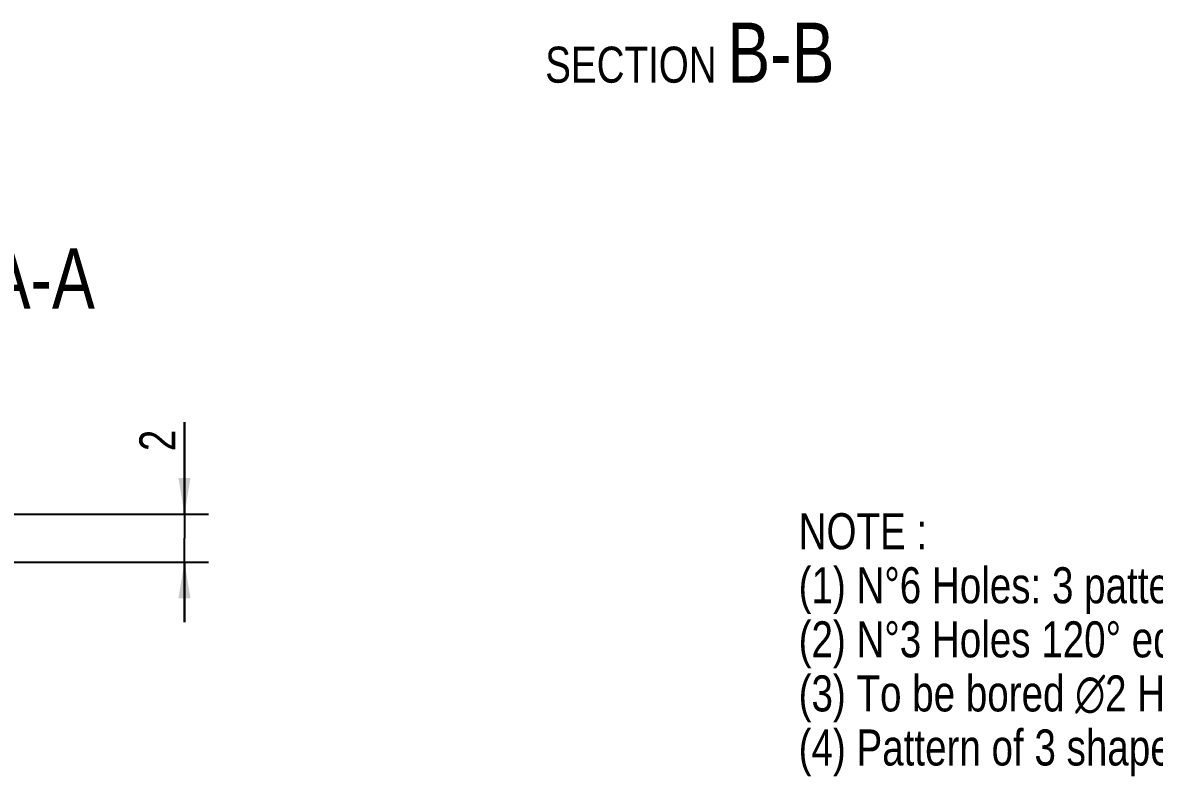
# Model space of a CAD drawing. Header units: millimetres. Extents: x 0 to 420, y 0 to 297.
# Drawn here: x 170.1 to 264.3, y 76.4 to 139.1 of the extents above; entities that cross this region are included whole.
import ezdxf

# ---------------------------------------------------------------- set-up
doc = ezdxf.new("R2010")
doc.units = ezdxf.units.MM
doc.header["$LTSCALE"] = 23.1
doc.layers.get('0').update_dxf_attribs({"linetype": 'CONTINUOUS'})
doc.styles.get("Standard").update_dxf_attribs({"font": 'txt', "width": 0.8})
doc.styles.add('TEXTSTYLE_8', font='txt', dxfattribs={"width": 0.8})
doc.dimstyles.new('DIMSTYLE_4', dxfattribs={"dimtxt": 3, "dimasz": 3, "dimexe": 2, "dimexo": 2, "dimgap": 0.75, "dimtad": 1, "dimdec": 3, "dimlfac": 0.5, "dimdsep": 46, "dimtxsty": 'STANDARD', "dimblk": '_FILLED', "dimblk1": '_FILLED', "dimblk2": '_FILLED', "dimcen": 0.09, "dimadec": 0, "dimazin": 0, "dimtp": 0.1, "dimtm": 0.1, "dimtfac": 1, "dimtdec": 3, "dimtofl": 0, "dimtmove": 0, "dimatfit": 3, "dimldrblk": '_FILLED', "dimfxl": 1, "dimtolj": 1, "dimarcsym": 0})

# ---------------------------------------------------------------- blocks, each defined once
blk = doc.blocks.new('_FILLED')
at = {"color": 0, "linetype": 'BYBLOCK'}
blk.add_solid([(0, 0), (-1, 0.167), (-1, -0.167)], dxfattribs=at)
blk = doc.blocks.new('*D29')
at = {"color": 2, "linetype": 'CONTINUOUS'}
for p, q in [((183.578, 98.222), (183.578, 105.872)), ((183.578, 105.872), (183.578, 96.222)), ((151.618, 98.222), (185.578, 98.222)), ((183.578, 89.222), (183.578, 96.222)), ((166.722, 94.222), (185.578, 94.222)), ((183.578, 94.222), (183.578, 89.222))]:
    blk.add_line(p, q, dxfattribs=at)
at = {"color": 2, "linetype": 'CONTINUOUS', "xscale": 3, "yscale": 3, "zscale": 3}
for p, rotation in [((183.578, 98.222), 270), ((183.578, 94.222), 90)]:
    blk.add_blockref('_FILLED', p, dxfattribs=dict(at, rotation=rotation))
at = {"color": 2, "linetype": 'CONTINUOUS', "insert": (179.828, 103.472), "char_height": 3, "width": 2.4, "attachment_point": 1, "rotation": 90, "line_spacing_factor": 0.9}
blk.add_mtext('2', dxfattribs=at)

msp = doc.modelspace()

# ---------------------------------------------------------------- texts
at = {"color": 2, "linetype": 'CONTINUOUS', "char_height": 3, "line_spacing_factor": 0.9, "style": 'TEXTSTYLE_8'}
for s, insert, width, attachment_point in [('SECTION \\H5.0;B-B', (237.6691, 139.1401), 39.4, 3), ('SECTION \\H5.0;A-A', (176.1238, 120.3424), 40.4, 3), ('NOTE : \\P(1) N°6 Holes: 3 patterns 120° equispaced\\P(2) N°3 Holes 120° equispaced \\P(3) To be bored \\Fgdt;{\\Fgdt;n}\\Ftxt;2 H7 after assembly\\P(4) Pattern of 3 shapes 120° equispaced', (234.6847, 98.3077), 115.125, 1)]:
    msp.add_mtext(s, dxfattribs=dict(at, insert=insert, width=width, attachment_point=attachment_point))

# ---------------------------------------------------------------- dimensions: what is measured, and where the dimension line sits
at = {"color": 2, "linetype": 'CONTINUOUS'}
dim = msp.add_linear_dim(base=(183.578, 94.2217), p1=(149.6184, 98.2217), p2=(164.722, 94.2217), angle=270, dimstyle='DIMSTYLE_4', dxfattribs=at)
dim.commit()
dim.dimension.update_dxf_attribs({"geometry": '*D29', "text_midpoint": (183.578, 104.6717), "dimtype": 160})

doc.saveas('drawing.dxf')
